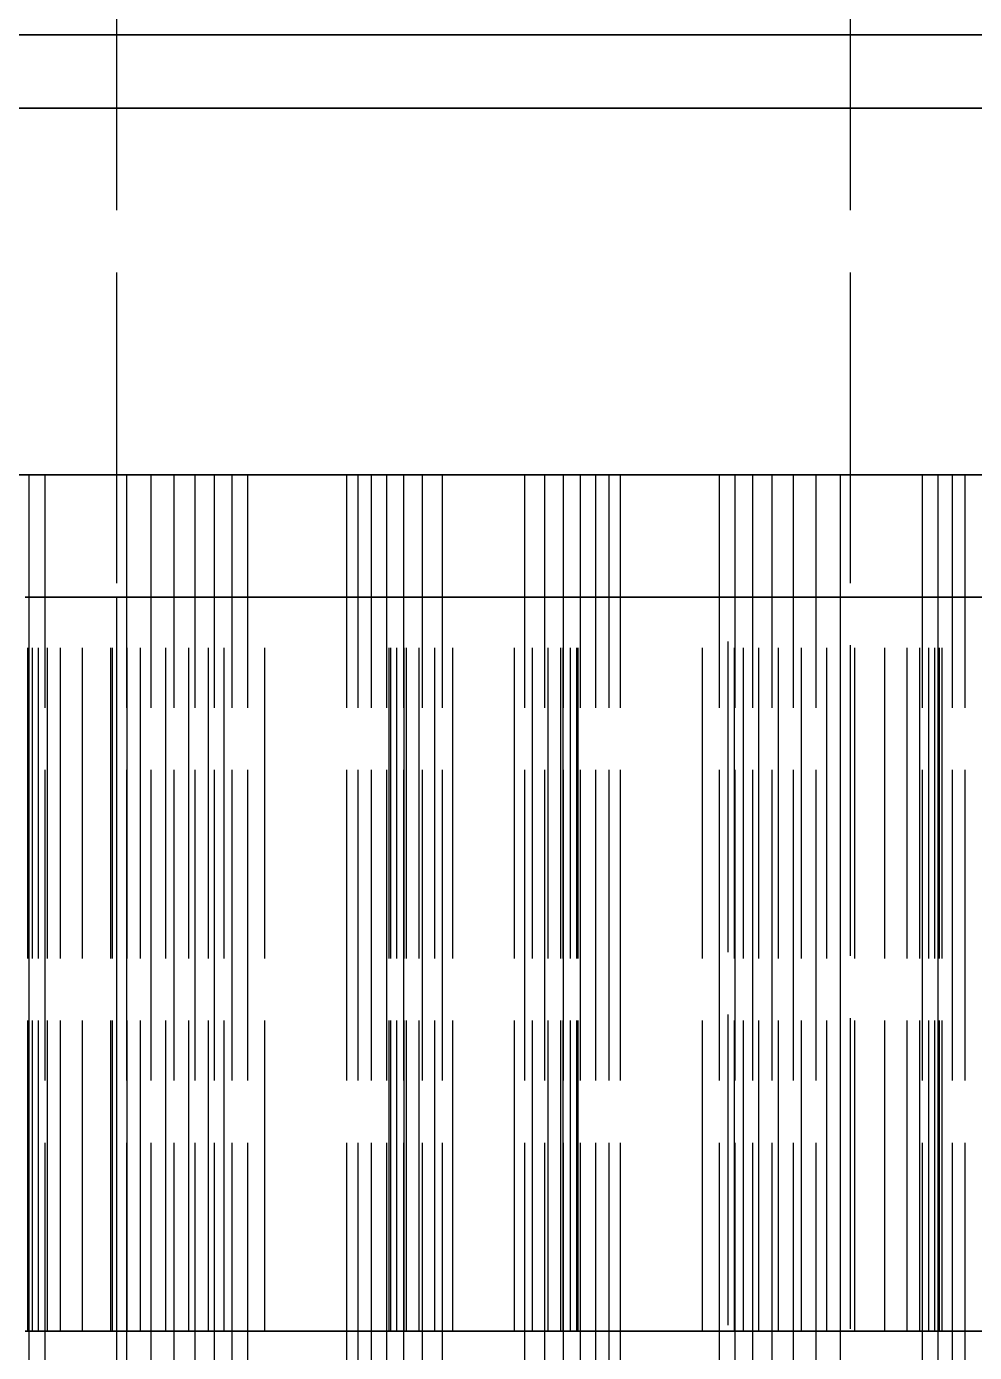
# Model space of a CAD drawing. Header units: millimetres. Extents: x -9 to 221, y -53 to 198.
# Drawn here: x 157.11 to 160.98, y 20.21 to 25.63 of the extents above; entities that cross this region are included whole.
import ezdxf

# ---------------------------------------------------------------- set-up
doc = ezdxf.new("R2010")
doc.units = ezdxf.units.MM
doc.linetypes.add('DASHED', pattern=[1.524, 1.27, -0.254])
doc.layers.add('HIDDEN', color=8, linetype='DASHED')
doc.layers.add('VISIBLE', color=7, linetype='CONTINUOUS')

msp = doc.modelspace()

# ---------------------------------------------------------------- linework, layer by layer
at = {"layer": 'HIDDEN'}
for points in [[(157.475, -25.41), (157.475, 31.3)], [(160.475, -25.41), (160.475, 31.3)], [(167.7369, 25.6), (166.975, 25.6), (166.2131, 25.6), (165.45119, 25.6), (164.68929, 25.6), (163.92738, 25.6), (163.16548, 25.6), (162.40357, 25.6), (161.64167, 25.6), (160.87976, 25.6), (160.11786, 25.6), (159.35595, 25.6), (158.59405, 25.6), (157.83214, 25.6), (157.07024, 25.6), (156.30833, 25.6), (155.54643, 25.6), (154.78452, 25.6), (154.02262, 25.6), (153.26071, 25.6), (152.49881, 25.6), (151.7369, 25.6), (150.975, 25.6)], [(161.04405, 25.6), (160.91865, 25.6), (160.79325, 25.6), (160.66786, 25.6), (160.54246, 25.6), (160.41706, 25.6), (160.29167, 25.6), (160.16627, 25.6), (160.04087, 25.6), (159.91548, 25.6), (159.79008, 25.6), (159.66468, 25.6), (159.53929, 25.6), (159.41389, 25.6), (159.28849, 25.6), (159.1631, 25.6), (159.0377, 25.6), (158.9123, 25.6), (158.7869, 25.6), (158.66151, 25.6), (158.53611, 25.6), (158.41071, 25.6), (158.28532, 25.6), (158.15992, 25.6), (158.03452, 25.6), (157.90913, 25.6), (157.78373, 25.6), (157.65833, 25.6), (157.53294, 25.6), (157.40754, 25.6), (157.28214, 25.6), (157.15675, 25.6), (157.03135, 25.6)], [(157.09405, 25.6), (157.15675, 25.6), (157.21944, 25.6), (157.28214, 25.6), (157.34484, 25.6), (157.40754, 25.6), (157.47024, 25.6), (157.53294, 25.6), (157.59563, 25.6), (157.65833, 25.6), (157.72103, 25.6), (157.78373, 25.6), (157.84643, 25.6), (157.90913, 25.6), (157.97183, 25.6), (158.03452, 25.6), (158.09722, 25.6), (158.15992, 25.6), (158.22262, 25.6), (158.28532, 25.6), (158.34802, 25.6), (158.41071, 25.6), (158.47341, 25.6), (158.53611, 25.6), (158.59881, 25.6), (158.66151, 25.6), (158.72421, 25.6), (158.7869, 25.6), (158.8496, 25.6), (158.9123, 25.6), (158.975, 25.6)], [(158.975, 25.6), (159.0377, 25.6), (159.1004, 25.6), (159.1631, 25.6), (159.22579, 25.6), (159.28849, 25.6), (159.35119, 25.6), (159.41389, 25.6), (159.47659, 25.6), (159.53929, 25.6), (159.60198, 25.6), (159.66468, 25.6), (159.72738, 25.6), (159.79008, 25.6), (159.85278, 25.6), (159.91548, 25.6), (159.97817, 25.6), (160.04087, 25.6), (160.10357, 25.6), (160.16627, 25.6), (160.22897, 25.6), (160.29167, 25.6), (160.35437, 25.6), (160.41706, 25.6), (160.47976, 25.6), (160.54246, 25.6), (160.60516, 25.6), (160.66786, 25.6), (160.73056, 25.6), (160.79325, 25.6), (160.85595, 25.6), (160.91865, 25.6), (160.98135, 25.6), (161.04405, 25.6)], [(167.7369, 25.3), (166.975, 25.3), (166.2131, 25.3), (165.45119, 25.3), (164.68929, 25.3), (163.92738, 25.3), (163.16548, 25.3), (162.40357, 25.3), (161.64167, 25.3), (160.87976, 25.3), (160.11786, 25.3), (159.35595, 25.3), (158.59405, 25.3), (157.83214, 25.3), (157.07024, 25.3), (156.30833, 25.3), (155.54643, 25.3), (154.78452, 25.3), (154.02262, 25.3), (153.26071, 25.3), (152.49881, 25.3), (151.7369, 25.3), (150.975, 25.3)], [(161.11786, 25.3), (160.95913, 25.3), (160.8004, 25.3), (160.64167, 25.3), (160.48294, 25.3), (160.32421, 25.3), (160.16548, 25.3), (160.00675, 25.3), (159.84802, 25.3), (159.68929, 25.3), (159.53056, 25.3), (159.37183, 25.3), (159.2131, 25.3), (159.05437, 25.3), (158.89563, 25.3), (158.7369, 25.3), (158.57817, 25.3), (158.41944, 25.3), (158.26071, 25.3), (158.10198, 25.3), (157.94325, 25.3), (157.78452, 25.3), (157.62579, 25.3), (157.46706, 25.3), (157.30833, 25.3), (157.1496, 25.3), (156.99087, 25.3)], [(161.11786, 25.3), (160.95913, 25.3), (160.8004, 25.3), (160.64167, 25.3), (160.48294, 25.3), (160.32421, 25.3), (160.16548, 25.3), (160.00675, 25.3), (159.84802, 25.3), (159.68929, 25.3), (159.53056, 25.3), (159.37183, 25.3), (159.2131, 25.3), (159.05437, 25.3), (158.89563, 25.3), (158.7369, 25.3), (158.57817, 25.3), (158.41944, 25.3), (158.26071, 25.3), (158.10198, 25.3), (157.94325, 25.3), (157.78452, 25.3), (157.62579, 25.3), (157.46706, 25.3), (157.30833, 25.3), (157.1496, 25.3), (156.99087, 25.3)], [(161.07024, 25.3), (160.94325, 25.3), (160.81627, 25.3), (160.68929, 25.3), (160.5623, 25.3), (160.43532, 25.3), (160.30833, 25.3), (160.18135, 25.3), (160.05437, 25.3), (159.92738, 25.3), (159.8004, 25.3), (159.67341, 25.3), (159.54643, 25.3), (159.41944, 25.3), (159.29246, 25.3), (159.16548, 25.3), (159.03849, 25.3), (158.91151, 25.3), (158.78452, 25.3), (158.65754, 25.3), (158.53056, 25.3), (158.40357, 25.3), (158.27659, 25.3), (158.1496, 25.3), (158.02262, 25.3), (157.89563, 25.3), (157.76865, 25.3), (157.64167, 25.3), (157.51468, 25.3), (157.3877, 25.3), (157.26071, 25.3), (157.13373, 25.3), (157.00675, 25.3)], [(157.07024, 25.3), (157.1496, 25.3), (157.22897, 25.3), (157.30833, 25.3), (157.3877, 25.3), (157.46706, 25.3), (157.54643, 25.3), (157.62579, 25.3), (157.70516, 25.3), (157.78452, 25.3), (157.86389, 25.3), (157.94325, 25.3), (158.02262, 25.3), (158.10198, 25.3), (158.18135, 25.3), (158.26071, 25.3), (158.34008, 25.3), (158.41944, 25.3), (158.49881, 25.3), (158.57817, 25.3), (158.65754, 25.3), (158.7369, 25.3), (158.81627, 25.3), (158.89563, 25.3), (158.975, 25.3)], [(157.07024, 25.3), (157.1496, 25.3), (157.22897, 25.3), (157.30833, 25.3), (157.3877, 25.3), (157.46706, 25.3), (157.54643, 25.3), (157.62579, 25.3), (157.70516, 25.3), (157.78452, 25.3), (157.86389, 25.3), (157.94325, 25.3), (158.02262, 25.3), (158.10198, 25.3), (158.18135, 25.3), (158.26071, 25.3), (158.34008, 25.3), (158.41944, 25.3), (158.49881, 25.3), (158.57817, 25.3), (158.65754, 25.3), (158.7369, 25.3), (158.81627, 25.3), (158.89563, 25.3), (158.975, 25.3)], [(157.07024, 25.3), (157.13373, 25.3), (157.19722, 25.3), (157.26071, 25.3), (157.32421, 25.3), (157.3877, 25.3), (157.45119, 25.3), (157.51468, 25.3), (157.57817, 25.3), (157.64167, 25.3), (157.70516, 25.3), (157.76865, 25.3), (157.83214, 25.3), (157.89563, 25.3), (157.95913, 25.3), (158.02262, 25.3), (158.08611, 25.3), (158.1496, 25.3), (158.2131, 25.3), (158.27659, 25.3), (158.34008, 25.3), (158.40357, 25.3), (158.46706, 25.3), (158.53056, 25.3), (158.59405, 25.3), (158.65754, 25.3), (158.72103, 25.3), (158.78452, 25.3), (158.84802, 25.3), (158.91151, 25.3), (158.975, 25.3)], [(158.975, 25.3), (159.05437, 25.3), (159.13373, 25.3), (159.2131, 25.3), (159.29246, 25.3), (159.37183, 25.3), (159.45119, 25.3), (159.53056, 25.3), (159.60992, 25.3), (159.68929, 25.3), (159.76865, 25.3), (159.84802, 25.3), (159.92738, 25.3), (160.00675, 25.3), (160.08611, 25.3), (160.16548, 25.3), (160.24484, 25.3), (160.32421, 25.3), (160.40357, 25.3), (160.48294, 25.3), (160.5623, 25.3), (160.64167, 25.3), (160.72103, 25.3), (160.8004, 25.3), (160.87976, 25.3), (160.95913, 25.3), (161.03849, 25.3)], [(158.975, 25.3), (159.05437, 25.3), (159.13373, 25.3), (159.2131, 25.3), (159.29246, 25.3), (159.37183, 25.3), (159.45119, 25.3), (159.53056, 25.3), (159.60992, 25.3), (159.68929, 25.3), (159.76865, 25.3), (159.84802, 25.3), (159.92738, 25.3), (160.00675, 25.3), (160.08611, 25.3), (160.16548, 25.3), (160.24484, 25.3), (160.32421, 25.3), (160.40357, 25.3), (160.48294, 25.3), (160.5623, 25.3), (160.64167, 25.3), (160.72103, 25.3), (160.8004, 25.3), (160.87976, 25.3), (160.95913, 25.3), (161.03849, 25.3)], [(158.975, 25.3), (159.03849, 25.3), (159.10198, 25.3), (159.16548, 25.3), (159.22897, 25.3), (159.29246, 25.3), (159.35595, 25.3), (159.41944, 25.3), (159.48294, 25.3), (159.54643, 25.3), (159.60992, 25.3), (159.67341, 25.3), (159.7369, 25.3), (159.8004, 25.3), (159.86389, 25.3), (159.92738, 25.3), (159.99087, 25.3), (160.05437, 25.3), (160.11786, 25.3), (160.18135, 25.3), (160.24484, 25.3), (160.30833, 25.3), (160.37183, 25.3), (160.43532, 25.3), (160.49881, 25.3), (160.5623, 25.3), (160.62579, 25.3), (160.68929, 25.3), (160.75278, 25.3), (160.81627, 25.3), (160.87976, 25.3), (160.94325, 25.3), (161.00675, 25.3)], [(161.1, 23.8), (160.49286, 23.8), (159.88571, 23.8), (159.27857, 23.8), (158.67143, 23.8), (158.06429, 23.8), (157.45714, 23.8), (156.85, 23.8), (156.24286, 23.8), (155.63571, 23.8), (155.02857, 23.8), (154.42143, 23.8), (153.81429, 23.8), (153.20714, 23.8), (152.6, 23.8), (151.99286, 23.8), (151.38571, 23.8), (150.77857, 23.8)], [(161.41944, 23.8), (160.72103, 23.8), (160.02262, 23.8), (159.32421, 23.8), (158.62579, 23.8), (157.92738, 23.8), (157.22897, 23.8), (156.53056, 23.8), (155.83214, 23.8), (155.13373, 23.8), (154.43532, 23.8), (153.7369, 23.8), (153.03849, 23.8), (152.34008, 23.8), (151.64167, 23.8), (150.94325, 23.8)], [(150.94325, 23.8), (151.29246, 23.8), (151.64167, 23.8), (151.99087, 23.8), (152.34008, 23.8), (152.68929, 23.8), (153.03849, 23.8), (153.3877, 23.8), (153.7369, 23.8), (154.08611, 23.8), (154.43532, 23.8), (154.78452, 23.8), (155.13373, 23.8), (155.48294, 23.8), (155.83214, 23.8), (156.18135, 23.8), (156.53056, 23.8), (156.87976, 23.8), (157.22897, 23.8), (157.57817, 23.8), (157.92738, 23.8), (158.27659, 23.8), (158.62579, 23.8), (158.975, 23.8)], [(154.725, 23.8), (155.02857, 23.8), (155.33214, 23.8), (155.63571, 23.8), (155.93929, 23.8), (156.24286, 23.8), (156.54643, 23.8), (156.85, 23.8), (157.15357, 23.8), (157.45714, 23.8), (157.76071, 23.8), (158.06429, 23.8), (158.36786, 23.8), (158.67143, 23.8), (158.975, 23.8)], [(161.14167, 23.8), (160.93532, 23.8), (160.72897, 23.8), (160.52262, 23.8), (160.31627, 23.8), (160.10992, 23.8), (159.90357, 23.8), (159.69722, 23.8), (159.49087, 23.8), (159.28452, 23.8), (159.07817, 23.8), (158.87183, 23.8), (158.66548, 23.8), (158.45913, 23.8), (158.25278, 23.8), (158.04643, 23.8), (157.84008, 23.8), (157.63373, 23.8), (157.42738, 23.8), (157.22103, 23.8), (157.01468, 23.8)], [(157.01468, 23.8), (157.11786, 23.8), (157.22103, 23.8), (157.32421, 23.8), (157.42738, 23.8), (157.53056, 23.8), (157.63373, 23.8), (157.7369, 23.8), (157.84008, 23.8), (157.94325, 23.8), (158.04643, 23.8), (158.1496, 23.8), (158.25278, 23.8), (158.35595, 23.8), (158.45913, 23.8), (158.5623, 23.8), (158.66548, 23.8), (158.76865, 23.8), (158.87183, 23.8), (158.975, 23.8)], [(157.11681, 23.8), (157.05844, 23.8)], [(157.05844, 23.8), (157.11681, 23.8)], [(157.18157, 23.8), (157.11681, 23.8)], [(157.11681, 23.8), (157.18157, 23.8)], [(157.11681, 19.8), (157.11681, 23.8)], [(157.11681, 19.8), (157.11681, 23.8)], [(157.51612, 23.8), (157.18157, 23.8)], [(157.18157, 23.8), (157.51612, 23.8)], [(157.18157, 19.8), (157.18157, 23.8)], [(157.18157, 19.8), (157.18157, 23.8)], [(157.61566, 23.8), (157.51612, 23.8)], [(157.51612, 23.8), (157.61566, 23.8)], [(157.51612, 19.8), (157.51612, 23.8)], [(157.51612, 19.8), (157.51612, 23.8)], [(157.70887, 23.8), (157.61566, 23.8)], [(157.61566, 23.8), (157.70887, 23.8)], [(157.61566, 19.8), (157.61566, 23.8)], [(157.61566, 19.8), (157.61566, 23.8)], [(157.79546, 23.8), (157.70887, 23.8)], [(157.70887, 23.8), (157.79546, 23.8)], [(157.70887, 19.8), (157.70887, 23.8)], [(157.70887, 19.8), (157.70887, 23.8)], [(157.87504, 23.8), (157.79546, 23.8)], [(157.79546, 23.8), (157.87504, 23.8)], [(157.79546, 19.8), (157.79546, 23.8)], [(157.79546, 19.8), (157.79546, 23.8)], [(157.94709, 23.8), (157.87504, 23.8)], [(157.87504, 23.8), (157.94709, 23.8)], [(157.87504, 19.8), (157.87504, 23.8)], [(157.87504, 19.8), (157.87504, 23.8)], [(158.01089, 23.8), (157.94709, 23.8)], [(157.94709, 23.8), (158.01089, 23.8)], [(157.94709, 19.8), (157.94709, 23.8)], [(157.94709, 19.8), (157.94709, 23.8)], [(158.41517, 23.8), (158.01089, 23.8)], [(158.01089, 23.8), (158.41517, 23.8)], [(158.01089, 19.8), (158.01089, 23.8)], [(158.01089, 19.8), (158.01089, 23.8)], [(158.41517, 23.8), (158.46172, 23.8)], [(158.46172, 23.8), (158.41517, 23.8)], [(158.41517, 19.8), (158.41517, 23.8)], [(158.41517, 19.8), (158.41517, 23.8)], [(158.46172, 23.8), (158.51655, 23.8)], [(158.51655, 23.8), (158.46172, 23.8)], [(158.46172, 19.8), (158.46172, 23.8)], [(158.46172, 19.8), (158.46172, 23.8)], [(158.51655, 23.8), (158.57895, 23.8)], [(158.57895, 23.8), (158.51655, 23.8)], [(158.51655, 19.8), (158.51655, 23.8)], [(158.51655, 19.8), (158.51655, 23.8)], [(158.57895, 23.8), (158.64839, 23.8)], [(158.64839, 23.8), (158.57895, 23.8)], [(158.57895, 19.8), (158.57895, 23.8)], [(158.57895, 19.8), (158.57895, 23.8)], [(158.64839, 23.8), (158.72451, 23.8)], [(158.72451, 23.8), (158.64839, 23.8)], [(158.64839, 19.8), (158.64839, 23.8)], [(158.64839, 19.8), (158.64839, 23.8)], [(158.72451, 23.8), (158.80701, 23.8)], [(158.80701, 23.8), (158.72451, 23.8)], [(158.72451, 19.8), (158.72451, 23.8)], [(158.72451, 19.8), (158.72451, 23.8)], [(158.80701, 23.8), (159.14299, 23.8)], [(159.14299, 23.8), (158.80701, 23.8)], [(158.80701, 19.8), (158.80701, 23.8)], [(158.80701, 19.8), (158.80701, 23.8)], [(158.975, 23.8), (159.07817, 23.8), (159.18135, 23.8), (159.28452, 23.8), (159.3877, 23.8), (159.49087, 23.8), (159.59405, 23.8), (159.69722, 23.8), (159.8004, 23.8), (159.90357, 23.8), (160.00675, 23.8), (160.10992, 23.8), (160.2131, 23.8), (160.31627, 23.8), (160.41944, 23.8), (160.52262, 23.8), (160.62579, 23.8), (160.72897, 23.8), (160.83214, 23.8), (160.93532, 23.8), (161.03849, 23.8)], [(158.975, 23.8), (159.32421, 23.8), (159.67341, 23.8), (160.02262, 23.8), (160.37183, 23.8), (160.72103, 23.8), (161.07024, 23.8)], [(158.975, 23.8), (159.27857, 23.8), (159.58214, 23.8), (159.88571, 23.8), (160.18929, 23.8), (160.49286, 23.8), (160.79643, 23.8), (161.1, 23.8)], [(159.14299, 23.8), (159.22549, 23.8)], [(159.22549, 23.8), (159.14299, 23.8)], [(159.14299, 19.8), (159.14299, 23.8)], [(159.14299, 19.8), (159.14299, 23.8)], [(159.22549, 23.8), (159.30161, 23.8)], [(159.30161, 23.8), (159.22549, 23.8)], [(159.22549, 19.8), (159.22549, 23.8)], [(159.22549, 19.8), (159.22549, 23.8)], [(159.30161, 23.8), (159.37105, 23.8)], [(159.37105, 23.8), (159.30161, 23.8)], [(159.30161, 19.8), (159.30161, 23.8)], [(159.30161, 19.8), (159.30161, 23.8)], [(159.37105, 23.8), (159.43345, 23.8)], [(159.43345, 23.8), (159.37105, 23.8)], [(159.37105, 19.8), (159.37105, 23.8)], [(159.37105, 19.8), (159.37105, 23.8)], [(159.43345, 23.8), (159.48828, 23.8)], [(159.48828, 23.8), (159.43345, 23.8)], [(159.43345, 19.8), (159.43345, 23.8)], [(159.43345, 19.8), (159.43345, 23.8)], [(159.48828, 23.8), (159.53483, 23.8)], [(159.53483, 23.8), (159.48828, 23.8)], [(159.48828, 19.8), (159.48828, 23.8)], [(159.48828, 19.8), (159.48828, 23.8)], [(159.53483, 23.8), (159.93911, 23.8)], [(159.93911, 23.8), (159.53483, 23.8)], [(159.53483, 19.8), (159.53483, 23.8)], [(159.53483, 19.8), (159.53483, 23.8)], [(159.93911, 23.8), (160.00291, 23.8)], [(160.00291, 23.8), (159.93911, 23.8)], [(159.93911, 19.8), (159.93911, 23.8)], [(159.93911, 19.8), (159.93911, 23.8)], [(160.00291, 23.8), (160.07496, 23.8)], [(160.07496, 23.8), (160.00291, 23.8)], [(160.00291, 19.8), (160.00291, 23.8)], [(160.00291, 19.8), (160.00291, 23.8)], [(160.07496, 23.8), (160.15454, 23.8)], [(160.15454, 23.8), (160.07496, 23.8)], [(160.07496, 19.8), (160.07496, 23.8)], [(160.07496, 19.8), (160.07496, 23.8)], [(160.15454, 23.8), (160.24113, 23.8)], [(160.24113, 23.8), (160.15454, 23.8)], [(160.15454, 19.8), (160.15454, 23.8)], [(160.15454, 19.8), (160.15454, 23.8)], [(160.24113, 23.8), (160.33434, 23.8)], [(160.33434, 23.8), (160.24113, 23.8)], [(160.24113, 19.8), (160.24113, 23.8)], [(160.24113, 19.8), (160.24113, 23.8)], [(160.33434, 23.8), (160.43388, 23.8)], [(160.43388, 23.8), (160.33434, 23.8)], [(160.33434, 19.8), (160.33434, 23.8)], [(160.33434, 19.8), (160.33434, 23.8)], [(160.43388, 23.8), (160.76843, 23.8)], [(160.76843, 23.8), (160.43388, 23.8)], [(160.43388, 19.8), (160.43388, 23.8)], [(160.43388, 19.8), (160.43388, 23.8)], [(160.76843, 23.8), (160.83319, 23.8)], [(160.83319, 23.8), (160.76843, 23.8)], [(160.76843, 19.8), (160.76843, 23.8)], [(160.76843, 19.8), (160.76843, 23.8)], [(160.83319, 23.8), (160.89156, 23.8)], [(160.89156, 23.8), (160.83319, 23.8)], [(160.83319, 19.8), (160.83319, 23.8)], [(160.83319, 19.8), (160.83319, 23.8)], [(160.89156, 23.8), (160.94327, 23.8)], [(160.94327, 23.8), (160.89156, 23.8)], [(160.89156, 19.8), (160.89156, 23.8)], [(160.89156, 19.8), (160.89156, 23.8)], [(160.94327, 23.8), (160.98794, 23.8)], [(160.98794, 23.8), (160.94327, 23.8)], [(160.94327, 19.8), (160.94327, 23.8)], [(160.94327, 19.8), (160.94327, 23.8)], [(157.10033, 23.3), (157.51684, 23.3)], [(157.51684, 23.3), (157.10033, 23.3)], [(157.11141, 23.3), (157.11699, 23.3)], [(157.11577, 23.3), (157.11141, 23.3)], [(157.11141, 23.3), (157.11577, 23.3)], [(157.11699, 23.3), (157.11141, 23.3)], [(157.11141, 20.3), (157.11141, 23.3)], [(157.11141, 20.3), (157.11141, 23.3)], [(157.13024, 23.3), (157.11577, 23.3)], [(157.11577, 23.3), (157.13024, 23.3)], [(157.11577, 20.3), (157.11577, 23.3)], [(157.11577, 20.3), (157.11577, 23.3)], [(157.11699, 23.3), (157.33528, 23.3)], [(157.33528, 23.3), (157.11699, 23.3)], [(157.11699, 20.3), (157.11699, 23.3)], [(157.11699, 20.3), (157.11699, 23.3)], [(157.15525, 23.3), (157.13024, 23.3)], [(157.13024, 23.3), (157.15525, 23.3)], [(157.13024, 20.3), (157.13024, 23.3)], [(157.13024, 20.3), (157.13024, 23.3)], [(157.19189, 23.3), (157.15525, 23.3)], [(157.15525, 23.3), (157.19189, 23.3)], [(157.15525, 20.3), (157.15525, 23.3)], [(157.15525, 20.3), (157.15525, 23.3)], [(157.24419, 23.3), (157.19189, 23.3)], [(157.19189, 23.3), (157.24419, 23.3)], [(157.19189, 20.3), (157.19189, 23.3)], [(157.19189, 20.3), (157.19189, 23.3)], [(157.51684, 23.3), (157.24419, 23.3)], [(157.24419, 23.3), (157.51684, 23.3)], [(157.24419, 20.3), (157.24419, 23.3)], [(157.24419, 20.3), (157.24419, 23.3)], [(157.33528, 23.3), (157.45799, 23.3)], [(157.45799, 23.3), (157.33528, 23.3)], [(157.33528, 20.3), (157.33528, 23.3)], [(157.33528, 20.3), (157.33528, 23.3)], [(160, 23.3), (159.95952, 23.3), (159.91905, 23.3), (159.87857, 23.3), (159.8381, 23.3), (159.79762, 23.3), (159.75714, 23.3), (159.71667, 23.3), (159.67619, 23.3), (159.63571, 23.3), (159.59524, 23.3), (159.55476, 23.3), (159.51429, 23.3), (159.47381, 23.3), (159.43333, 23.3), (159.39286, 23.3), (159.35238, 23.3), (159.3119, 23.3), (159.27143, 23.3), (159.23095, 23.3), (159.19048, 23.3), (159.15, 23.3), (159.10952, 23.3), (159.06905, 23.3), (159.02857, 23.3), (158.9881, 23.3), (158.94762, 23.3), (158.90714, 23.3), (158.86667, 23.3), (158.82619, 23.3), (158.78571, 23.3), (158.74524, 23.3), (158.70476, 23.3), (158.66429, 23.3), (158.62381, 23.3), (158.58333, 23.3), (158.54286, 23.3), (158.50238, 23.3), (158.4619, 23.3), (158.42143, 23.3), (158.38095, 23.3), (158.34048, 23.3), (158.3, 23.3), (158.25952, 23.3), (158.21905, 23.3), (158.17857, 23.3), (158.1381, 23.3), (158.09762, 23.3), (158.05714, 23.3), (158.01667, 23.3), (157.97619, 23.3), (157.93571, 23.3), (157.89524, 23.3), (157.85476, 23.3), (157.81429, 23.3), (157.77381, 23.3), (157.73333, 23.3), (157.69286, 23.3), (157.65238, 23.3), (157.6119, 23.3), (157.57143, 23.3), (157.53095, 23.3), (157.49048, 23.3), (157.45, 23.3)], [(157.45, 23.3), (157.49048, 23.3), (157.53095, 23.3), (157.57143, 23.3), (157.6119, 23.3), (157.65238, 23.3), (157.69286, 23.3), (157.73333, 23.3), (157.77381, 23.3), (157.81429, 23.3), (157.85476, 23.3), (157.89524, 23.3), (157.93571, 23.3), (157.97619, 23.3), (158.01667, 23.3), (158.05714, 23.3), (158.09762, 23.3), (158.1381, 23.3), (158.17857, 23.3), (158.21905, 23.3), (158.25952, 23.3), (158.3, 23.3), (158.34048, 23.3), (158.38095, 23.3), (158.42143, 23.3), (158.4619, 23.3), (158.50238, 23.3), (158.54286, 23.3), (158.58333, 23.3), (158.62381, 23.3), (158.66429, 23.3), (158.70476, 23.3), (158.74524, 23.3), (158.78571, 23.3), (158.82619, 23.3), (158.86667, 23.3), (158.90714, 23.3), (158.94762, 23.3), (158.9881, 23.3), (159.02857, 23.3), (159.06905, 23.3), (159.10952, 23.3), (159.15, 23.3), (159.19048, 23.3), (159.23095, 23.3), (159.27143, 23.3), (159.3119, 23.3), (159.35238, 23.3), (159.39286, 23.3), (159.43333, 23.3), (159.47381, 23.3), (159.51429, 23.3), (159.55476, 23.3), (159.59524, 23.3), (159.63571, 23.3), (159.67619, 23.3), (159.71667, 23.3), (159.75714, 23.3), (159.79762, 23.3), (159.8381, 23.3), (159.87857, 23.3), (159.91905, 23.3), (159.95952, 23.3), (160, 23.3)], [(157.45, 20.3), (157.45, 23.3)], [(157.45799, 23.3), (157.57181, 23.3)], [(157.57181, 23.3), (157.45799, 23.3)], [(157.45799, 20.3), (157.45799, 23.3)], [(157.45799, 20.3), (157.45799, 23.3)], [(159.975, 23.3), (159.93532, 23.3), (159.89563, 23.3), (159.85595, 23.3), (159.81627, 23.3), (159.77659, 23.3), (159.7369, 23.3), (159.69722, 23.3), (159.65754, 23.3), (159.61786, 23.3), (159.57817, 23.3), (159.53849, 23.3), (159.49881, 23.3), (159.45913, 23.3), (159.41944, 23.3), (159.37976, 23.3), (159.34008, 23.3), (159.3004, 23.3), (159.26071, 23.3), (159.22103, 23.3), (159.18135, 23.3), (159.14167, 23.3), (159.10198, 23.3), (159.0623, 23.3), (159.02262, 23.3), (158.98294, 23.3), (158.94325, 23.3), (158.90357, 23.3), (158.86389, 23.3), (158.82421, 23.3), (158.78452, 23.3), (158.74484, 23.3), (158.70516, 23.3), (158.66548, 23.3), (158.62579, 23.3), (158.58611, 23.3), (158.54643, 23.3), (158.50675, 23.3), (158.46706, 23.3), (158.42738, 23.3), (158.3877, 23.3), (158.34802, 23.3), (158.30833, 23.3), (158.26865, 23.3), (158.22897, 23.3), (158.18929, 23.3), (158.1496, 23.3), (158.10992, 23.3), (158.07024, 23.3), (158.03056, 23.3), (157.99087, 23.3), (157.95119, 23.3), (157.91151, 23.3), (157.87183, 23.3), (157.83214, 23.3), (157.79246, 23.3), (157.75278, 23.3), (157.7131, 23.3), (157.67341, 23.3), (157.63373, 23.3), (157.59405, 23.3), (157.55437, 23.3), (157.51468, 23.3), (157.475, 23.3)], [(157.475, 23.3), (157.49881, 23.3), (157.52262, 23.3), (157.54643, 23.3), (157.57024, 23.3), (157.59405, 23.3), (157.61786, 23.3), (157.64167, 23.3), (157.66548, 23.3), (157.68929, 23.3), (157.7131, 23.3), (157.7369, 23.3), (157.76071, 23.3), (157.78452, 23.3), (157.80833, 23.3), (157.83214, 23.3), (157.85595, 23.3), (157.87976, 23.3), (157.90357, 23.3), (157.92738, 23.3), (157.95119, 23.3), (157.975, 23.3), (157.99881, 23.3), (158.02262, 23.3), (158.04643, 23.3), (158.07024, 23.3), (158.09405, 23.3), (158.11786, 23.3), (158.14167, 23.3), (158.16548, 23.3), (158.18929, 23.3), (158.2131, 23.3), (158.2369, 23.3), (158.26071, 23.3), (158.28452, 23.3), (158.30833, 23.3), (158.33214, 23.3), (158.35595, 23.3), (158.37976, 23.3), (158.40357, 23.3), (158.42738, 23.3), (158.45119, 23.3), (158.475, 23.3), (158.49881, 23.3), (158.52262, 23.3), (158.54643, 23.3), (158.57024, 23.3), (158.59405, 23.3), (158.61786, 23.3), (158.64167, 23.3), (158.66548, 23.3), (158.68929, 23.3), (158.7131, 23.3), (158.7369, 23.3), (158.76071, 23.3), (158.78452, 23.3), (158.80833, 23.3), (158.83214, 23.3), (158.85595, 23.3), (158.87976, 23.3), (158.90357, 23.3), (158.92738, 23.3), (158.95119, 23.3), (158.975, 23.3)], [(157.475, 17.8), (157.475, 23.3)], [(157.51684, 20.3), (157.51684, 23.3)], [(157.51684, 20.3), (157.51684, 23.3)], [(157.57181, 23.3), (157.67597, 23.3)], [(157.67597, 23.3), (157.57181, 23.3)], [(157.57181, 20.3), (157.57181, 23.3)], [(157.57181, 20.3), (157.57181, 23.3)], [(157.67597, 23.3), (157.76941, 23.3)], [(157.76941, 23.3), (157.67597, 23.3)], [(157.67597, 20.3), (157.67597, 23.3)], [(157.67597, 20.3), (157.67597, 23.3)], [(157.76941, 23.3), (157.85029, 23.3)], [(157.85029, 23.3), (157.76941, 23.3)], [(157.76941, 20.3), (157.76941, 23.3)], [(157.76941, 20.3), (157.76941, 23.3)], [(157.85029, 23.3), (157.91332, 23.3)], [(157.91332, 23.3), (157.85029, 23.3)], [(157.85029, 20.3), (157.85029, 23.3)], [(157.85029, 20.3), (157.85029, 23.3)], [(157.91332, 23.3), (158.08056, 23.3)], [(158.08056, 23.3), (157.91332, 23.3)], [(157.91332, 20.3), (157.91332, 23.3)], [(157.91332, 20.3), (157.91332, 23.3)], [(158.08056, 20.3), (158.08056, 23.3)], [(158.08056, 23.3), (158.64953, 23.3)], [(158.64953, 23.3), (158.08056, 23.3)], [(158.08056, 20.3), (158.08056, 23.3)], [(158.58868, 20.3), (158.58868, 23.3)], [(158.64953, 23.3), (158.58868, 23.3)], [(158.58868, 23.3), (158.59487, 23.3)], [(158.58868, 23.3), (158.64953, 23.3)], [(158.59487, 23.3), (158.58868, 23.3)], [(158.58868, 20.3), (158.58868, 23.3)], [(158.59487, 20.3), (158.59487, 23.3)], [(158.59487, 23.3), (158.62042, 23.3)], [(158.62042, 23.3), (158.59487, 23.3)], [(158.59487, 20.3), (158.59487, 23.3)], [(158.62042, 23.3), (158.65992, 23.3)], [(158.65992, 23.3), (158.62042, 23.3)], [(158.62042, 20.3), (158.62042, 23.3)], [(158.62042, 20.3), (158.62042, 23.3)], [(158.64953, 20.3), (158.64953, 23.3)], [(158.64953, 20.3), (158.64953, 23.3)], [(158.65992, 23.3), (158.71171, 23.3)], [(158.71171, 23.3), (158.65992, 23.3)], [(158.65992, 20.3), (158.65992, 23.3)], [(158.65992, 20.3), (158.65992, 23.3)], [(158.71171, 23.3), (158.7749, 23.3)], [(158.7749, 23.3), (158.71171, 23.3)], [(158.71171, 20.3), (158.71171, 23.3)], [(158.71171, 20.3), (158.71171, 23.3)], [(158.7749, 23.3), (158.84897, 23.3)], [(158.84897, 23.3), (158.7749, 23.3)], [(158.7749, 20.3), (158.7749, 23.3)], [(158.7749, 20.3), (158.7749, 23.3)], [(158.84897, 23.3), (159.10103, 23.3)], [(159.10103, 23.3), (158.84897, 23.3)], [(158.84897, 20.3), (158.84897, 23.3)], [(158.84897, 20.3), (158.84897, 23.3)], [(158.975, 23.3), (158.99087, 23.3), (159.00675, 23.3), (159.02262, 23.3), (159.03849, 23.3), (159.05437, 23.3), (159.07024, 23.3), (159.08611, 23.3), (159.10198, 23.3), (159.11786, 23.3), (159.13373, 23.3), (159.1496, 23.3), (159.16548, 23.3), (159.18135, 23.3), (159.19722, 23.3), (159.2131, 23.3), (159.22897, 23.3), (159.24484, 23.3), (159.26071, 23.3), (159.27659, 23.3), (159.29246, 23.3), (159.30833, 23.3), (159.32421, 23.3), (159.34008, 23.3), (159.35595, 23.3), (159.37183, 23.3), (159.3877, 23.3), (159.40357, 23.3), (159.41944, 23.3), (159.43532, 23.3), (159.45119, 23.3), (159.46706, 23.3), (159.48294, 23.3), (159.49881, 23.3), (159.51468, 23.3), (159.53056, 23.3), (159.54643, 23.3), (159.5623, 23.3), (159.57817, 23.3), (159.59405, 23.3), (159.60992, 23.3), (159.62579, 23.3), (159.64167, 23.3), (159.65754, 23.3), (159.67341, 23.3), (159.68929, 23.3), (159.70516, 23.3), (159.72103, 23.3), (159.7369, 23.3), (159.75278, 23.3), (159.76865, 23.3), (159.78452, 23.3), (159.8004, 23.3), (159.81627, 23.3), (159.83214, 23.3), (159.84802, 23.3), (159.86389, 23.3), (159.87976, 23.3), (159.89563, 23.3), (159.91151, 23.3), (159.92738, 23.3), (159.94325, 23.3), (159.95913, 23.3), (159.975, 23.3)], [(159.10103, 23.3), (159.1751, 23.3)], [(159.1751, 23.3), (159.10103, 23.3)], [(159.10103, 20.3), (159.10103, 23.3)], [(159.10103, 20.3), (159.10103, 23.3)], [(159.1751, 23.3), (159.23829, 23.3)], [(159.23829, 23.3), (159.1751, 23.3)], [(159.1751, 20.3), (159.1751, 23.3)], [(159.1751, 20.3), (159.1751, 23.3)], [(159.23829, 23.3), (159.29008, 23.3)], [(159.29008, 23.3), (159.23829, 23.3)], [(159.23829, 20.3), (159.23829, 23.3)], [(159.23829, 20.3), (159.23829, 23.3)], [(159.29008, 23.3), (159.32958, 23.3)], [(159.32958, 23.3), (159.29008, 23.3)], [(159.29008, 20.3), (159.29008, 23.3)], [(159.29008, 20.3), (159.29008, 23.3)], [(159.36132, 23.3), (159.30047, 23.3)], [(159.30047, 23.3), (159.86944, 23.3)], [(159.86944, 23.3), (159.30047, 23.3)], [(159.30047, 23.3), (159.36132, 23.3)], [(159.30047, 20.3), (159.30047, 23.3)], [(159.30047, 20.3), (159.30047, 23.3)], [(159.32958, 23.3), (159.35513, 23.3)], [(159.35513, 23.3), (159.32958, 23.3)], [(159.32958, 20.3), (159.32958, 23.3)], [(159.32958, 20.3), (159.32958, 23.3)], [(159.35513, 23.3), (159.36132, 23.3)], [(159.36132, 23.3), (159.35513, 23.3)], [(159.35513, 20.3), (159.35513, 23.3)], [(159.35513, 20.3), (159.35513, 23.3)], [(159.36132, 20.3), (159.36132, 23.3)], [(159.36132, 20.3), (159.36132, 23.3)], [(159.86944, 23.3), (160.03668, 23.3)], [(160.03668, 23.3), (159.86944, 23.3)], [(159.86944, 20.3), (159.86944, 23.3)], [(159.86944, 20.3), (159.86944, 23.3)], [(159.975, 18.801), (159.975, 23.3)], [(159.975, 18.801), (159.975, 23.3)], [(160, 20.3), (160, 23.3)], [(160, 20.3), (160, 23.3)], [(160.03668, 23.3), (160.09971, 23.3)], [(160.09971, 23.3), (160.03668, 23.3)], [(160.03668, 20.3), (160.03668, 23.3)], [(160.03668, 20.3), (160.03668, 23.3)], [(160.09971, 23.3), (160.18059, 23.3)], [(160.18059, 23.3), (160.09971, 23.3)], [(160.09971, 20.3), (160.09971, 23.3)], [(160.09971, 20.3), (160.09971, 23.3)], [(160.18059, 23.3), (160.27403, 23.3)], [(160.27403, 23.3), (160.18059, 23.3)], [(160.18059, 20.3), (160.18059, 23.3)], [(160.18059, 20.3), (160.18059, 23.3)], [(160.27403, 23.3), (160.37819, 23.3)], [(160.37819, 23.3), (160.27403, 23.3)], [(160.27403, 20.3), (160.27403, 23.3)], [(160.27403, 20.3), (160.27403, 23.3)], [(160.37819, 23.3), (160.49201, 23.3)], [(160.49201, 23.3), (160.37819, 23.3)], [(160.37819, 20.3), (160.37819, 23.3)], [(160.37819, 20.3), (160.37819, 23.3)], [(160.70581, 23.3), (160.43316, 23.3)], [(160.43316, 23.3), (160.84967, 23.3)], [(160.84967, 23.3), (160.43316, 23.3)], [(160.43316, 23.3), (160.70581, 23.3)], [(160.43316, 20.3), (160.43316, 23.3)], [(160.43316, 20.3), (160.43316, 23.3)], [(160.49201, 23.3), (160.61472, 23.3)], [(160.61472, 23.3), (160.49201, 23.3)], [(160.49201, 20.3), (160.49201, 23.3)], [(160.49201, 20.3), (160.49201, 23.3)], [(160.61472, 23.3), (160.83301, 23.3)], [(160.83301, 23.3), (160.61472, 23.3)], [(160.61472, 20.3), (160.61472, 23.3)], [(160.61472, 20.3), (160.61472, 23.3)], [(160.75811, 23.3), (160.70581, 23.3)], [(160.70581, 23.3), (160.75811, 23.3)], [(160.70581, 20.3), (160.70581, 23.3)], [(160.70581, 20.3), (160.70581, 23.3)], [(160.79475, 23.3), (160.75811, 23.3)], [(160.75811, 23.3), (160.79475, 23.3)], [(160.75811, 20.3), (160.75811, 23.3)], [(160.75811, 20.3), (160.75811, 23.3)], [(160.81976, 23.3), (160.79475, 23.3)], [(160.79475, 23.3), (160.81976, 23.3)], [(160.79475, 20.3), (160.79475, 23.3)], [(160.79475, 20.3), (160.79475, 23.3)], [(160.83423, 23.3), (160.81976, 23.3)], [(160.81976, 23.3), (160.83423, 23.3)], [(160.81976, 20.3), (160.81976, 23.3)], [(160.81976, 20.3), (160.81976, 23.3)], [(160.83301, 23.3), (160.83859, 23.3)], [(160.83859, 23.3), (160.83301, 23.3)], [(160.83301, 20.3), (160.83301, 23.3)], [(160.83301, 20.3), (160.83301, 23.3)], [(160.83859, 23.3), (160.83423, 23.3)], [(160.83423, 23.3), (160.83859, 23.3)], [(160.83423, 20.3), (160.83423, 23.3)], [(160.83423, 20.3), (160.83423, 23.3)], [(160.83859, 20.3), (160.83859, 23.3)], [(160.83859, 20.3), (160.83859, 23.3)], [(160.84967, 23.3), (161.2002, 23.3)], [(161.2002, 23.3), (160.84967, 23.3)], [(160.84967, 20.3), (160.84967, 23.3)], [(160.84967, 20.3), (160.84967, 23.3)], [(157.10033, 20.3), (157.51684, 20.3)], [(157.51684, 20.3), (157.10033, 20.3)], [(157.11141, 20.3), (157.11699, 20.3)], [(157.11577, 20.3), (157.11141, 20.3)], [(157.11141, 20.3), (157.11577, 20.3)], [(157.11699, 20.3), (157.11141, 20.3)], [(157.13024, 20.3), (157.11577, 20.3)], [(157.11577, 20.3), (157.13024, 20.3)], [(157.11699, 20.3), (157.33528, 20.3)], [(157.33528, 20.3), (157.11699, 20.3)], [(157.15525, 20.3), (157.13024, 20.3)], [(157.13024, 20.3), (157.15525, 20.3)], [(157.19189, 20.3), (157.15525, 20.3)], [(157.15525, 20.3), (157.19189, 20.3)], [(157.24419, 20.3), (157.19189, 20.3)], [(157.19189, 20.3), (157.24419, 20.3)], [(157.51684, 20.3), (157.24419, 20.3)], [(157.24419, 20.3), (157.51684, 20.3)], [(157.33528, 20.3), (157.45799, 20.3)], [(157.45799, 20.3), (157.33528, 20.3)], [(160, 20.3), (159.95952, 20.3), (159.91905, 20.3), (159.87857, 20.3), (159.8381, 20.3), (159.79762, 20.3), (159.75714, 20.3), (159.71667, 20.3), (159.67619, 20.3), (159.63571, 20.3), (159.59524, 20.3), (159.55476, 20.3), (159.51429, 20.3), (159.47381, 20.3), (159.43333, 20.3), (159.39286, 20.3), (159.35238, 20.3), (159.3119, 20.3), (159.27143, 20.3), (159.23095, 20.3), (159.19048, 20.3), (159.15, 20.3), (159.10952, 20.3), (159.06905, 20.3), (159.02857, 20.3), (158.9881, 20.3), (158.94762, 20.3), (158.90714, 20.3), (158.86667, 20.3), (158.82619, 20.3), (158.78571, 20.3), (158.74524, 20.3), (158.70476, 20.3), (158.66429, 20.3), (158.62381, 20.3), (158.58333, 20.3), (158.54286, 20.3), (158.50238, 20.3), (158.4619, 20.3), (158.42143, 20.3), (158.38095, 20.3), (158.34048, 20.3), (158.3, 20.3), (158.25952, 20.3), (158.21905, 20.3), (158.17857, 20.3), (158.1381, 20.3), (158.09762, 20.3), (158.05714, 20.3), (158.01667, 20.3), (157.97619, 20.3), (157.93571, 20.3), (157.89524, 20.3), (157.85476, 20.3), (157.81429, 20.3), (157.77381, 20.3), (157.73333, 20.3), (157.69286, 20.3), (157.65238, 20.3), (157.6119, 20.3), (157.57143, 20.3), (157.53095, 20.3), (157.49048, 20.3), (157.45, 20.3)], [(157.45, 20.3), (157.49048, 20.3), (157.53095, 20.3), (157.57143, 20.3), (157.6119, 20.3), (157.65238, 20.3), (157.69286, 20.3), (157.73333, 20.3), (157.77381, 20.3), (157.81429, 20.3), (157.85476, 20.3), (157.89524, 20.3), (157.93571, 20.3), (157.97619, 20.3), (158.01667, 20.3), (158.05714, 20.3), (158.09762, 20.3), (158.1381, 20.3), (158.17857, 20.3), (158.21905, 20.3), (158.25952, 20.3), (158.3, 20.3), (158.34048, 20.3), (158.38095, 20.3), (158.42143, 20.3), (158.4619, 20.3), (158.50238, 20.3), (158.54286, 20.3), (158.58333, 20.3), (158.62381, 20.3), (158.66429, 20.3), (158.70476, 20.3), (158.74524, 20.3), (158.78571, 20.3), (158.82619, 20.3), (158.86667, 20.3), (158.90714, 20.3), (158.94762, 20.3), (158.9881, 20.3), (159.02857, 20.3), (159.06905, 20.3), (159.10952, 20.3), (159.15, 20.3), (159.19048, 20.3), (159.23095, 20.3), (159.27143, 20.3), (159.3119, 20.3), (159.35238, 20.3), (159.39286, 20.3), (159.43333, 20.3), (159.47381, 20.3), (159.51429, 20.3), (159.55476, 20.3), (159.59524, 20.3), (159.63571, 20.3), (159.67619, 20.3), (159.71667, 20.3), (159.75714, 20.3), (159.79762, 20.3), (159.8381, 20.3), (159.87857, 20.3), (159.91905, 20.3), (159.95952, 20.3), (160, 20.3)], [(157.45799, 20.3), (157.57181, 20.3)], [(157.57181, 20.3), (157.45799, 20.3)], [(157.57181, 20.3), (157.67597, 20.3)], [(157.67597, 20.3), (157.57181, 20.3)], [(157.67597, 20.3), (157.76941, 20.3)], [(157.76941, 20.3), (157.67597, 20.3)], [(157.76941, 20.3), (157.85029, 20.3)], [(157.85029, 20.3), (157.76941, 20.3)], [(157.85029, 20.3), (157.91332, 20.3)], [(157.91332, 20.3), (157.85029, 20.3)], [(157.91332, 20.3), (158.08056, 20.3)], [(158.08056, 20.3), (157.91332, 20.3)], [(158.08056, 20.3), (158.64953, 20.3)], [(158.64953, 20.3), (158.08056, 20.3)], [(158.64953, 20.3), (158.58868, 20.3)], [(158.58868, 20.3), (158.59487, 20.3)], [(158.58868, 20.3), (158.64953, 20.3)], [(158.59487, 20.3), (158.58868, 20.3)], [(158.59487, 20.3), (158.62042, 20.3)], [(158.62042, 20.3), (158.59487, 20.3)], [(158.62042, 20.3), (158.65992, 20.3)], [(158.65992, 20.3), (158.62042, 20.3)], [(158.65992, 20.3), (158.71171, 20.3)], [(158.71171, 20.3), (158.65992, 20.3)], [(158.71171, 20.3), (158.7749, 20.3)], [(158.7749, 20.3), (158.71171, 20.3)], [(158.7749, 20.3), (158.84897, 20.3)], [(158.84897, 20.3), (158.7749, 20.3)], [(158.84897, 20.3), (159.10103, 20.3)], [(159.10103, 20.3), (158.84897, 20.3)], [(159.10103, 20.3), (159.1751, 20.3)], [(159.1751, 20.3), (159.10103, 20.3)], [(159.1751, 20.3), (159.23829, 20.3)], [(159.23829, 20.3), (159.1751, 20.3)], [(159.23829, 20.3), (159.29008, 20.3)], [(159.29008, 20.3), (159.23829, 20.3)], [(159.29008, 20.3), (159.32958, 20.3)], [(159.32958, 20.3), (159.29008, 20.3)], [(159.36132, 20.3), (159.30047, 20.3)], [(159.30047, 20.3), (159.86944, 20.3)], [(159.86944, 20.3), (159.30047, 20.3)], [(159.30047, 20.3), (159.36132, 20.3)], [(159.32958, 20.3), (159.35513, 20.3)], [(159.35513, 20.3), (159.32958, 20.3)], [(159.35513, 20.3), (159.36132, 20.3)], [(159.36132, 20.3), (159.35513, 20.3)], [(159.86944, 20.3), (160.03668, 20.3)], [(160.03668, 20.3), (159.86944, 20.3)], [(160.03668, 20.3), (160.09971, 20.3)], [(160.09971, 20.3), (160.03668, 20.3)], [(160.09971, 20.3), (160.18059, 20.3)], [(160.18059, 20.3), (160.09971, 20.3)], [(160.18059, 20.3), (160.27403, 20.3)], [(160.27403, 20.3), (160.18059, 20.3)], [(160.27403, 20.3), (160.37819, 20.3)], [(160.37819, 20.3), (160.27403, 20.3)], [(160.37819, 20.3), (160.49201, 20.3)], [(160.49201, 20.3), (160.37819, 20.3)], [(160.70581, 20.3), (160.43316, 20.3)], [(160.43316, 20.3), (160.84967, 20.3)], [(160.84967, 20.3), (160.43316, 20.3)], [(160.43316, 20.3), (160.70581, 20.3)], [(160.49201, 20.3), (160.61472, 20.3)], [(160.61472, 20.3), (160.49201, 20.3)], [(160.61472, 20.3), (160.83301, 20.3)], [(160.83301, 20.3), (160.61472, 20.3)], [(160.75811, 20.3), (160.70581, 20.3)], [(160.70581, 20.3), (160.75811, 20.3)], [(160.79475, 20.3), (160.75811, 20.3)], [(160.75811, 20.3), (160.79475, 20.3)], [(160.81976, 20.3), (160.79475, 20.3)], [(160.79475, 20.3), (160.81976, 20.3)], [(160.83423, 20.3), (160.81976, 20.3)], [(160.81976, 20.3), (160.83423, 20.3)], [(160.83301, 20.3), (160.83859, 20.3)], [(160.83859, 20.3), (160.83301, 20.3)], [(160.83859, 20.3), (160.83423, 20.3)], [(160.83423, 20.3), (160.83859, 20.3)], [(160.84967, 20.3), (161.2002, 20.3)], [(161.2002, 20.3), (160.84967, 20.3)]]:
    msp.add_lwpolyline(points, dxfattribs=at)
at = {"layer": 'VISIBLE'}
for points in [[(150.975, 25.6), (151.35595, 25.6), (151.7369, 25.6), (152.11786, 25.6), (152.49881, 25.6), (152.87976, 25.6), (153.26071, 25.6), (153.64167, 25.6), (154.02262, 25.6), (154.40357, 25.6), (154.78452, 25.6), (155.16548, 25.6), (155.54643, 25.6), (155.92738, 25.6), (156.30833, 25.6), (156.68929, 25.6), (157.07024, 25.6), (157.45119, 25.6), (157.83214, 25.6), (158.2131, 25.6), (158.59405, 25.6), (158.975, 25.6)], [(158.975, 25.6), (159.35595, 25.6), (159.7369, 25.6), (160.11786, 25.6), (160.49881, 25.6), (160.87976, 25.6), (161.26071, 25.6), (161.64167, 25.6), (162.02262, 25.6), (162.40357, 25.6), (162.78452, 25.6), (163.16548, 25.6), (163.54643, 25.6), (163.92738, 25.6), (164.30833, 25.6), (164.68929, 25.6), (165.07024, 25.6), (165.45119, 25.6), (165.83214, 25.6), (166.2131, 25.6), (166.59405, 25.6), (166.975, 25.6), (167.35595, 25.6)], [(150.975, 25.3), (151.35595, 25.3), (151.7369, 25.3), (152.11786, 25.3), (152.49881, 25.3), (152.87976, 25.3), (153.26071, 25.3), (153.64167, 25.3), (154.02262, 25.3), (154.40357, 25.3), (154.78452, 25.3), (155.16548, 25.3), (155.54643, 25.3), (155.92738, 25.3), (156.30833, 25.3), (156.68929, 25.3), (157.07024, 25.3), (157.45119, 25.3), (157.83214, 25.3), (158.2131, 25.3), (158.59405, 25.3), (158.975, 25.3)], [(158.975, 25.3), (159.35595, 25.3), (159.7369, 25.3), (160.11786, 25.3), (160.49881, 25.3), (160.87976, 25.3), (161.26071, 25.3), (161.64167, 25.3), (162.02262, 25.3), (162.40357, 25.3), (162.78452, 25.3), (163.16548, 25.3), (163.54643, 25.3), (163.92738, 25.3), (164.30833, 25.3), (164.68929, 25.3), (165.07024, 25.3), (165.45119, 25.3), (165.83214, 25.3), (166.2131, 25.3), (166.59405, 25.3), (166.975, 25.3), (167.35595, 25.3)]]:
    msp.add_lwpolyline(points, dxfattribs=at)

doc.saveas('drawing.dxf')
